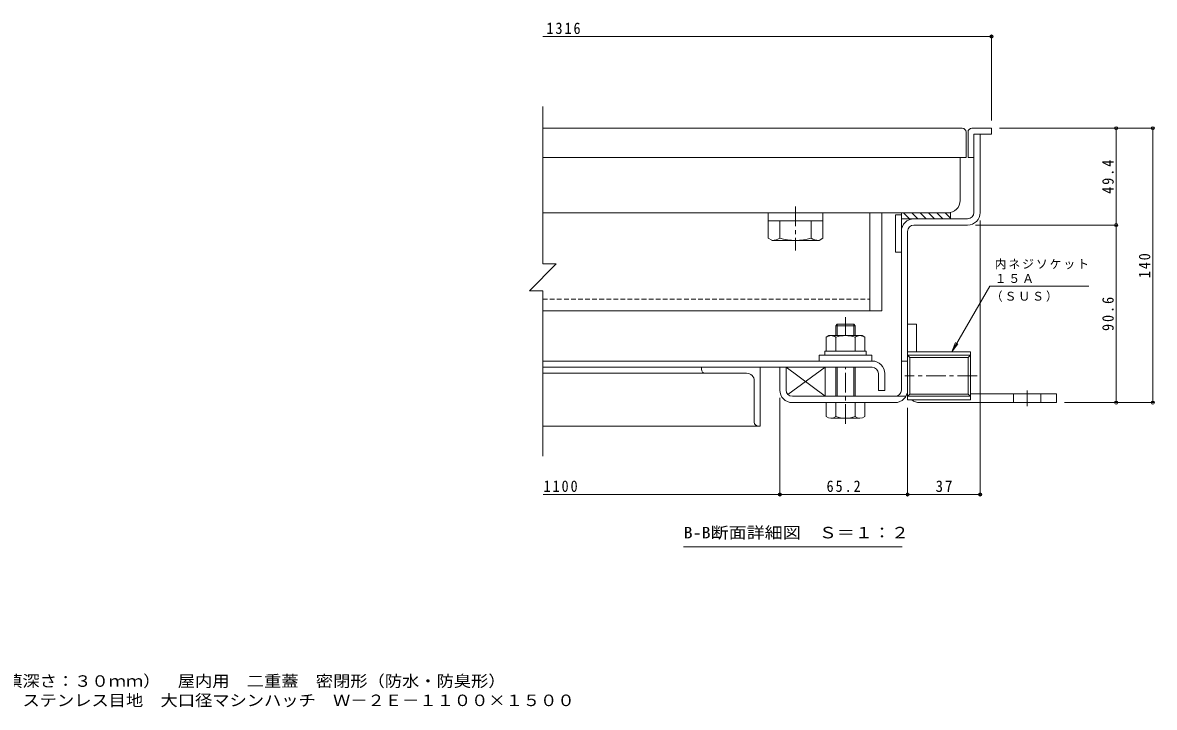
# Model space of a CAD drawing. Units: millimetres on the paper, enlarged 10 times, with parts at other scales. Extents: x -2636 to 2770, y -1962 to 1737.
# Drawn here: x -236 to 2650, y -1962 to -215 of the extents above; entities that cross this region are included whole.
import ezdxf
from ezdxf.enums import TextEntityAlignment as Align

# ---------------------------------------------------------------- set-up
doc = ezdxf.new("R2010")
doc.units = ezdxf.units.MM
doc.header["$LTSCALE"] = 10
doc.header["$PDMODE"] = 32
doc.header["$PDSIZE"] = 8
doc.linetypes.add('CHAIN1', pattern=[8, 5, -1, 1, -1])
doc.linetypes.add('DASHED1', pattern=[1.8, 1.2, -0.6])
for name, color, linetype, lineweight in [('D-0', 7, 'Continuous', 9), ('D-1', 2, 'Continuous', 9), ('D-2', 3, 'Continuous', 9), ('D-3', 4, 'Continuous', 9), ('D-5', 7, 'Continuous', 9), ('D-6', 6, 'Continuous', 9), ('D-7', 5, 'Continuous', 5), ('D-8', 5, 'Continuous', 5), ('D-9', 134, 'Continuous', 5), ('D-A', 3, 'Continuous', 9), ('D-B', 6, 'Continuous', 9), ('D-C', 5, 'Continuous', 5), ('D-E', 3, 'Continuous', 9), ('D-F', 7, 'Continuous', 9), ('F-5_F-5ﾚｲﾔ', 7, 'Continuous', 9)]:
    doc.layers.add(name, color=color, linetype=linetype, lineweight=lineweight)
doc.styles.add('ＭＳ ゴシック', font='')
doc.styles.get('ＭＳ ゴシック').set_extended_font_data('MS Gothic')

msp = doc.modelspace()

# ---------------------------------------------------------------- linework, layer by layer
at = {"layer": 'D-0'}
for p, q in [((1090.99, -428.77), (1090.99, -830.12)), ((1125.4, -830.12), (1056.59, -898.94)), ((1090.99, -830.12), (1125.4, -830.12)), ((1090.99, -898.94), (1056.59, -898.94)), ((1090.99, -898.94), (1090.99, -1321.07))]:
    msp.add_line(p, q, dxfattribs=at)
at = {"layer": 'D-1'}
for p, q in [((2190.25, -499.53), (2206.25, -499.53)), ((2190.25, -699.53), (2190.25, -499.53)), ((2206.25, -699.53), (2206.25, -499.53)), ((2174.25, -715.53), (2037.25, -715.53)), ((2005.25, -1152.53), (2005.25, -747.53)), ((2021.25, -747.53), (2021.25, -1152.53)), ((2037.25, -731.53), (2174.25, -731.53)), ((2181.25, -1054.65), (2021.25, -1054.65)), ((2021.25, -1054.65), (2021.25, -1177.65)), ((2181.25, -1063.76), (2175.44, -1069.57)), ((2181.25, -1054.65), (2181.25, -1177.65)), ((1711.25, -1152.53), (1711.25, -1094.53)), ((2021.25, -1078.53), (2005.25, -1078.53)), ((2175.44, -1069.57), (2027.06, -1069.57)), ((2027.06, -1162.72), (2027.06, -1069.57)), ((2175.44, -1069.57), (2175.44, -1162.72)), ((2016.96, -1168.53), (1727.25, -1168.53)), ((2021.25, -1168.53), (2027.06, -1162.72)), ((2181.25, -1168.53), (2021.25, -1168.53)), ((2181.25, -1177.65), (2021.25, -1177.65)), ((2175.44, -1162.72), (2027.06, -1162.72)), ((2181.25, -1168.53), (2175.44, -1162.72)), ((1727.25, -1184.53), (1837.76, -1184.53)), ((1887.75, -1184.53), (1989.25, -1184.53))]:
    msp.add_line(p, q, dxfattribs=at)
at = {"layer": 'D-1', "color": 7, "linetype": 'CHAIN1'}
msp.add_line((2198.26, -1116.15), (2013.89, -1116.15), dxfattribs=at)
at = {"layer": 'D-1'}
for points in [[(2181.25, -1063.76), (2021.25, -1063.76), (2027.06, -1069.57)], [(1695.25, -1152.53), (1695.25, -1094.53), (1711.25, -1094.53)]]:
    msp.add_lwpolyline(points, dxfattribs=at)
for centre, radius, start, end in [((2037.25, -747.53), 32, 90, 180), ((2174.25, -699.53), 16, 270, 0), ((2174.25, -699.53), 32, 270, 0), ((2037.25, -747.53), 16, 90, 180), ((1727.25, -1152.53), 32, 180, 270), ((1727.25, -1152.53), 16, 180, 270), ((1989.25, -1152.53), 32, 270, 0), ((1989.25, -1152.53), 16, 270, 0)]:
    msp.add_arc(centre, radius, start, end, dxfattribs=at)
at = {"layer": 'D-2'}
for p, q in [((2155.25, -668.53), (2155.25, -559.53)), ((1090.99, -700.53), (2123.25, -700.53))]:
    msp.add_line(p, q, dxfattribs=at)
msp.add_arc((2123.25, -668.53), 32, 270, 0, dxfattribs=at)
at = {"layer": 'D-3'}
for p, q in [((2160.25, -484.53), (1090.99, -484.53)), ((2185.25, -484.53), (2235.25, -484.53)), ((2235.25, -484.53), (2235.25, -499.53)), ((2170.25, -494.53), (2170.25, -559.53)), ((2175.25, -494.53), (2175.25, -559.53)), ((2235.25, -499.53), (2190.25, -499.53)), ((2190.25, -499.53), (2190.25, -559.53)), ((1090.99, -559.53), (2170.25, -559.53)), ((2190.25, -559.53), (2175.25, -559.53))]:
    msp.add_line(p, q, dxfattribs=at)
for centre, start, end in [((2160.25, -494.53), 0, 90), ((2185.25, -494.53), 90, 180)]:
    msp.add_arc(centre, 10, start, end, dxfattribs=at)
at = {"layer": 'D-5'}
for p, q in [((2133.97, -1054.65), (2230.48, -887.49)), ((2230.48, -887.49), (2483.21, -887.49)), ((2133.97, -1054.65), (2143.53, -1031.55)), ((2133.97, -1054.65), (2149.19, -1034.81)), ((2007.43, -1552.22), (1449.93, -1552.22)), ((2007.43, -1552.22), (1449.93, -1552.22))]:
    msp.add_line(p, q, dxfattribs=at)
at = {"layer": 'D-6'}
for p, q in [((1990.25, -705.53), (2005.25, -705.53)), ((1990.25, -705.53), (1990.25, -800.53)), ((2005.25, -700.53), (2005.25, -800.53)), ((2130.25, -715.53), (2005.25, -715.53)), ((2025.95, -715.53), (2010.95, -700.53)), ((2047.16, -715.53), (2032.16, -700.53)), ((2068.37, -715.53), (2053.37, -700.53)), ((2089.58, -715.53), (2074.58, -700.53)), ((2110.8, -715.53), (2095.8, -700.53)), ((2130.25, -713.77), (2117.01, -700.53)), ((1990.25, -800.53), (2005.25, -800.53)), ((1711.25, -1094.53), (1711.25, -1152.53)), ((1715.77, -1163.67), (1811.25, -1094.53))]:
    msp.add_line(p, q, dxfattribs=at)
for points in [[(2130.25, -715.53), (2130.25, -700.53), (2005.25, -700.53)], [(1727.25, -1168.53), (1811.25, -1168.53), (1811.25, -1094.53), (1711.25, -1094.53), (1811.25, -1168.53)]]:
    msp.add_lwpolyline(points, dxfattribs=at)
at = {"layer": 'D-7', "linetype": 'CHAIN1'}
for p, q in [((1862.75, -1012.03), (1862.75, -966.87)), ((1862.75, -1238.92), (1862.75, -1094.53))]:
    msp.add_line(p, q, dxfattribs=at)
at = {"layer": 'D-7'}
for p, q in [((1841.82, -984.53), (1837.76, -988.59)), ((1887.76, -988.59), (1837.76, -988.59)), ((1837.76, -1012.03), (1837.76, -988.59)), ((1883.69, -984.53), (1841.82, -984.53)), ((1841.82, -1012.03), (1841.82, -984.53)), ((1883.69, -984.53), (1887.75, -988.59)), ((1883.69, -1012.03), (1883.69, -984.53)), ((1887.75, -988.59), (1887.75, -1012.03)), ((1887.76, -988.59), (1887.76, -1012.03)), ((1837.76, -1168.53), (1837.76, -1094.53)), ((1841.82, -1168.53), (1841.82, -1094.53)), ((1883.69, -1168.53), (1883.69, -1094.53)), ((1887.75, -1094.53), (1887.75, -1168.53)), ((1911.76, -1184.53), (1813.76, -1184.53)), ((1813.76, -1220.06), (1813.76, -1184.53)), ((1837.76, -1220.06), (1837.76, -1184.53)), ((1887.75, -1184.53), (1887.75, -1220.06)), ((1911.76, -1220.06), (1911.76, -1184.53)), ((1899.75, -1224.53), (1825.76, -1224.53))]:
    msp.add_line(p, q, dxfattribs=at)
at = {"layer": 'D-7', "color": 2, "lineweight": 9}
for p, q in [((1813.68, -1017.33), (1820.25, -1013.53)), ((1813.68, -1017.33), (1813.68, -1053.53)), ((1905.25, -1013.53), (1820.25, -1013.53)), ((1838.22, -1017.33), (1838.22, -1053.53)), ((1887.29, -1017.33), (1887.29, -1053.53))]:
    msp.add_line(p, q, dxfattribs=at)
at = {"layer": 'D-7', "color": 134}
for p, q in [((1795.25, -1063.53), (1795.25, -1078.53)), ((1795.25, -1063.53), (1930.25, -1063.53)), ((1930.25, -1063.53), (1930.25, -1078.53)), ((1795.25, -1078.53), (1930.25, -1078.53))]:
    msp.add_line(p, q, dxfattribs=at)
at = {"layer": 'D-7', "color": 6, "lineweight": 9}
for p, q in [((1810.25, -1053.53), (1810.25, -1063.53)), ((1810.25, -1063.53), (1915.25, -1063.53))]:
    msp.add_line(p, q, dxfattribs=at)
at = {"layer": 'D-7', "color": 2, "lineweight": 9}
msp.add_lwpolyline([(1905.25, -1013.53), (1911.83, -1017.33), (1911.83, -1053.53), (1813.68, -1053.53)], dxfattribs=at)
at = {"layer": 'D-7', "color": 6, "lineweight": 9}
msp.add_lwpolyline([(1810.25, -1053.53), (1915.25, -1053.53), (1915.25, -1063.53)], dxfattribs=at)
at = {"layer": 'D-7', "color": 2, "lineweight": 9}
for centre, radius, start, end in [((1828.16, -1042.41), 28.97, 94.38438, 120), ((1825.18, -1037.73), 24.21, 57.42749, 88.18784), ((1862.75, -1094.74), 81.2, 72.41188, 107.5881), ((1900.33, -1037.73), 24.21, 91.81215, 122.57249), ((1897.35, -1042.41), 28.97, 59.99998, 85.6156)]:
    msp.add_arc(centre, radius, start, end, dxfattribs=at)
at = {"layer": 'D-7'}
for centre, radius, start, end in [((1825.76, -1206.2), 18.33, 229.1022, 310.89809), ((1862.75, -1152.45), 72.08, 249.70546, 290.29454), ((1899.75, -1206.2), 18.33, 229.10191, 310.8978)]:
    msp.add_arc(centre, radius, start, end, dxfattribs=at)
at = {"layer": 'D-8'}
msp.add_lwpolyline([(1925.25, -950.53), (1955.25, -950.53), (1955.25, -700.53), (1925.25, -700.53)], close=True, dxfattribs=at)
at = {"layer": 'D-9'}
for p, q in [((1665.75, -720.53), (1665.75, -764.9)), ((1695.26, -765.04), (1695.26, -720.53)), ((1775.25, -765.04), (1775.25, -720.53)), ((1804.75, -720.53), (1804.75, -765.04)), ((1925.25, -950.53), (1925.25, -700.53)), ((1675.3, -770.41), (1665.75, -764.9)), ((1795.25, -770.53), (1675.5, -770.53)), ((1795.25, -770.53), (1804.75, -765.04)), ((1090.99, -950.53), (1925.25, -950.53))]:
    msp.add_line(p, q, dxfattribs=at)
at = {"layer": 'D-9', "linetype": 'DASHED1'}
msp.add_line((1090.99, -920.53), (1925.25, -920.53), dxfattribs=at)
at = {"layer": 'D-9'}
for centre, radius, start, end in [((1676.54, -736.02), 34.53, 267.86055, 302.81094), ((1735.25, -621.93), 148.6, 254.38446, 285.61554), ((1793.97, -736.02), 34.53, 237.18906, 272.13945)]:
    msp.add_arc(centre, radius, start, end, dxfattribs=at)
at = {"layer": 'D-A'}
for p, q in [((1930.75, -1078.53), (1091.7, -1078.53)), ((1091.7, -1094.53), (1930.75, -1094.53)), ((1946.75, -1110.53), (1946.75, -1153.53)), ((1962.75, -1110.53), (1962.75, -1153.53)), ((1946.75, -1153.53), (1962.75, -1153.53))]:
    msp.add_line(p, q, dxfattribs=at)
for radius in [32, 16]:
    msp.add_arc((1930.75, -1110.53), radius, 0, 90, dxfattribs=at)
at = {"layer": 'D-B'}
for p, q in [((1495.25, -1094.53), (1091.7, -1094.53)), ((1495.25, -1094.53), (1645.25, -1094.53)), ((1495.25, -1099.53), (1495.25, -1094.53)), ((1645.25, -1094.53), (1645.25, -1244.53)), ((1505.25, -1109.53), (1091.7, -1109.53)), ((1505.25, -1109.53), (1610.25, -1109.53)), ((1630.25, -1234.53), (1630.25, -1129.53)), ((1640.25, -1244.53), (1090.99, -1244.53)), ((1640.25, -1244.53), (1645.25, -1244.53))]:
    msp.add_line(p, q, dxfattribs=at)
for centre, radius, start, end in [((1505.25, -1099.53), 10, 180, 270), ((1610.25, -1129.53), 20, 0, 90), ((1640.25, -1234.53), 10, 180, 270)]:
    msp.add_arc(centre, radius, start, end, dxfattribs=at)
at = {"layer": 'D-C', "color": 2, "linetype": 'CHAIN1', "lineweight": 9}
msp.add_line((1735.25, -684.53), (1735.25, -796.16), dxfattribs=at)
at = {"layer": 'D-C', "color": 134}
for p, q in [((1665.25, -700.53), (1805.25, -700.53)), ((1805.25, -700.53), (1805.25, -720.53))]:
    msp.add_line(p, q, dxfattribs=at)
msp.add_lwpolyline([(1665.25, -700.53), (1665.25, -720.53), (1805.25, -720.53)], dxfattribs=at)
at = {"layer": 'D-E'}
for p, q in [((2021.25, -984.53), (2021.25, -1152.53)), ((2021.25, -984.53), (2043.75, -984.53)), ((2043.75, -1054.65), (2043.75, -984.53)), ((2181.25, -1162.03), (2401.25, -1162.03)), ((2291.25, -1184.53), (2291.25, -1162.03)), ((2361.25, -1184.53), (2361.25, -1162.03)), ((2401.25, -1162.03), (2401.25, -1184.53)), ((2401.25, -1184.53), (2051.25, -1184.53))]:
    msp.add_line(p, q, dxfattribs=at)
at = {"layer": 'D-E', "linetype": 'CHAIN1'}
msp.add_line((2326.25, -1193.26), (2326.25, -1153.82), dxfattribs=at)
at = {"layer": 'D-E'}
msp.add_arc((2051.25, -1154.53), 30, 230.3984, 270, dxfattribs=at)
at = {"layer": 'D-F'}
for p, q in [((2235.25, -250.43), (1090.99, -250.43)), ((2235.25, -247.43), (2235.25, -464.53)), ((2649.43, -484.53), (2255.25, -484.53)), ((2553.09, -484.53), (2553.09, -731.53)), ((2646.43, -484.53), (2646.43, -1184.53)), ((2206.25, -1421.87), (2206.25, -719.53)), ((2556.09, -731.53), (2194.25, -731.53)), ((2553.09, -731.53), (2553.09, -1184.53)), ((1695.25, -1421.87), (1695.25, -1172.53)), ((2021.25, -1421.87), (2021.25, -1197.65)), ((2649.43, -1184.53), (2421.25, -1184.53)), ((1695.25, -1418.87), (1091.7, -1418.87)), ((2021.25, -1418.87), (1695.25, -1418.87)), ((2206.25, -1418.87), (2021.25, -1418.87))]:
    msp.add_line(p, q, dxfattribs=at)
for p in [(2235.25, -250.43), (2553.09, -484.53), (2646.43, -484.53), (2553.09, -731.53), (2553.09, -1184.53), (2646.43, -1184.53), (1695.25, -1418.87), (2021.25, -1418.87), (2206.25, -1418.87)]:
    msp.add_point(p, dxfattribs=at)

# ---------------------------------------------------------------- texts
at = {"layer": 'D-5', "color": 2, "style": 'ＭＳ ゴシック', "width": 1.15}
msp.add_text('B-B断面詳細図\u3000Ｓ＝１：２', height=29.33, dxfattribs=at).set_placement((1449.93, -1539.72), align=Align.BOTTOM_LEFT)
msp.add_text('B-B断面詳細図\u3000Ｓ＝１：２', height=29.33, dxfattribs=at).set_placement((1449.93, -1539.72), align=Align.BOTTOM_LEFT)
at = {"layer": 'D-5', "char_height": 21.99, "attachment_point": 7, "style": 'ＭＳ ゴシック'}
for s, insert in [('\\T1.17;内ネジソケット', (2243.21, -844.65)), ('\\T1.17;１５Ａ', (2243.21, -879.48)), ('\\T1.17;（ＳＵＳ）', (2233.55, -927.34))]:
    msp.add_mtext(s, dxfattribs=dict(at, insert=insert))
at = {"layer": 'D-F', "color": 2, "char_height": 29.33, "attachment_point": 7, "style": 'ＭＳ ゴシック'}
for s, insert in [('\\T1.28;\\W0.9;1316', (1100.25, -244.43)), ('\\T1.28;\\W0.9;1100', (1092.83, -1412.87)), ('\\T1.28;\\W0.9;65.2', (1814.5, -1412.87)), ('\\T1.27;\\W0.95;37', (2092.5, -1412.87))]:
    msp.add_mtext(s, dxfattribs=dict(at, insert=insert))
at = {"layer": 'D-F', "color": 2, "char_height": 29.33, "attachment_point": 7, "rotation": 90, "style": 'ＭＳ ゴシック'}
for s, insert in [('\\T1.28;\\W0.9;49.4', (2547.09, -651.78)), ('\\T1.27;\\W0.9;140', (2640.43, -867.03)), ('\\T1.28;\\W0.9;90.6', (2547.09, -1001.78))]:
    msp.add_mtext(s, dxfattribs=dict(at, insert=insert))
at = {"layer": 'F-5_F-5ﾚｲﾔ', "color": 2, "style": 'ＭＳ ゴシック', "width": 1.1}
for s, p in [('充填用（充填深さ：３０ｍｍ）\u3000屋内用\u3000二重蓋\u3000密閉形（防水・防臭形）', (-500.11, -1918.5)), ('スチール製\u3000ステンレス目地\u3000大口径マシンハッチ\u3000Ｗ－２Ｅ－１１００×１５００', (-500.11, -1967.71))]:
    msp.add_text(s, height=29.33, dxfattribs=at).set_placement(p, align=Align.BOTTOM_LEFT)

doc.saveas('drawing.dxf')
